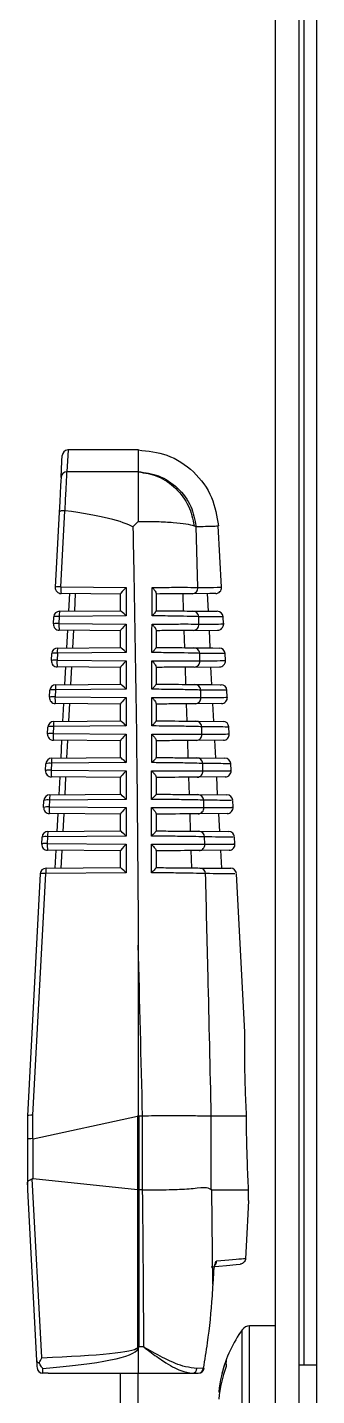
# Model space of a CAD drawing. Extents: x 17.3 to 113.1, y 4.8 to 84.5.
# Drawn here: x 80.554 to 81.043, y 39.344 to 41.655 of the extents above; entities that cross this region are included whole.
import ezdxf

# ---------------------------------------------------------------- set-up
doc = ezdxf.new("R2010")
doc.units = 0
doc.header["$MEASUREMENT"] = 0
doc.layers.add('OBJECT', color=7, linetype='CONTINUOUS')

msp = doc.modelspace()

# ---------------------------------------------------------------- linework, layer by layer
at = {"layer": 'OBJECT'}
for p, q in [((80.9731, 45.4765), (80.9731, 38.9515)), ((81.0131, 45.4765), (81.0131, 38.9515)), ((81.0431, 45.3865), (81.0431, 39.0415)), ((81.0219, 39.3955), (81.0219, 45.0325)), ((80.7421, 40.9415), (80.6231, 40.9415)), ((80.7417, 40.9044), (80.6211, 40.9044)), ((80.7417, 40.9049), (80.7417, 40.9044)), ((80.6081, 40.8365), (80.6014, 40.7095)), ((80.6108, 40.7102), (80.6176, 40.8389)), ((80.6176, 40.8389), (80.618, 40.8389)), ((80.7417, 40.8207), (80.7326, 40.8116)), ((80.8361, 40.8135), (80.8394, 40.8121)), ((80.8424, 40.7092), (80.8394, 40.8121)), ((80.8824, 40.7095), (80.8769, 40.8135)), ((80.6108, 40.7102), (80.7212, 40.7092)), ((80.7117, 40.6981), (80.6113, 40.699)), ((80.6243, 40.6691), (80.6258, 40.6989)), ((80.6352, 40.6988), (80.6337, 40.6692)), ((80.7117, 40.6699), (80.7117, 40.6983)), ((80.7212, 40.7092), (80.7212, 40.6612)), ((80.7717, 40.6993), (80.7717, 40.6696)), ((80.8183, 40.6694), (80.8173, 40.6985)), ((80.8579, 40.6989), (80.8595, 40.6691)), ((80.6086, 40.669), (80.7117, 40.6699)), ((80.5981, 40.6475), (80.5987, 40.6595)), ((80.6082, 40.6602), (80.6075, 40.6482)), ((80.6075, 40.6482), (80.7212, 40.6472)), ((80.7212, 40.6612), (80.6082, 40.6602)), ((80.7212, 40.6472), (80.7212, 40.5992)), ((80.8441, 40.6472), (80.8438, 40.6598)), ((80.8856, 40.6476), (80.885, 40.6595)), ((80.7117, 40.6361), (80.608, 40.637)), ((80.621, 40.6071), (80.6226, 40.6369)), ((80.632, 40.6368), (80.6304, 40.6071)), ((80.7117, 40.6079), (80.7117, 40.6363)), ((80.7717, 40.6372), (80.7717, 40.6076)), ((80.8203, 40.6074), (80.8193, 40.6365)), ((80.8344, 40.6367), (80.8757, 40.637)), ((80.8612, 40.6369), (80.8628, 40.6071)), ((80.5948, 40.5856), (80.5954, 40.5975)), ((80.6049, 40.5981), (80.6043, 40.5863)), ((80.7212, 40.5992), (80.6049, 40.5981)), ((80.6053, 40.6069), (80.7117, 40.6079)), ((80.8459, 40.5852), (80.8455, 40.5978)), ((80.8889, 40.5856), (80.8883, 40.5975)), ((80.6043, 40.5863), (80.7212, 40.5852)), ((80.7117, 40.5741), (80.6047, 40.575)), ((80.6177, 40.545), (80.6193, 40.5749)), ((80.6287, 40.5748), (80.6271, 40.5451)), ((80.7117, 40.5459), (80.7117, 40.5743)), ((80.7212, 40.5852), (80.7212, 40.5372)), ((80.7717, 40.5752), (80.7717, 40.5456)), ((80.8222, 40.5454), (80.8213, 40.5745)), ((80.8362, 40.5747), (80.879, 40.575)), ((80.866, 40.5449), (80.8644, 40.5751)), ((80.5915, 40.5236), (80.5922, 40.5354)), ((80.6016, 40.5361), (80.601, 40.5243)), ((80.7212, 40.5372), (80.6016, 40.5361)), ((80.6021, 40.5449), (80.7117, 40.5459)), ((80.8476, 40.5232), (80.8472, 40.5358)), ((80.8921, 40.5236), (80.8915, 40.5355)), ((80.601, 40.5243), (80.7212, 40.5232)), ((80.7117, 40.5121), (80.6014, 40.5131)), ((80.6144, 40.483), (80.616, 40.5129)), ((80.6254, 40.5129), (80.6239, 40.4831)), ((80.7117, 40.4839), (80.7117, 40.5123)), ((80.7212, 40.5232), (80.7212, 40.4752)), ((80.7717, 40.5131), (80.7717, 40.4837)), ((80.8242, 40.4834), (80.8233, 40.5126)), ((80.8822, 40.5131), (80.8379, 40.5127)), ((80.8693, 40.4828), (80.8677, 40.5131)), ((80.5988, 40.4829), (80.7117, 40.4839)), ((80.8392, 40.4833), (80.8849, 40.4829)), ((80.5883, 40.4616), (80.5889, 40.4734)), ((80.5983, 40.4741), (80.5977, 40.4623)), ((80.5977, 40.4623), (80.7212, 40.4612)), ((80.7212, 40.4752), (80.5983, 40.4741)), ((80.7212, 40.4612), (80.7212, 40.4132)), ((80.8492, 40.4612), (80.8489, 40.4738)), ((80.8954, 40.4617), (80.8948, 40.4735)), ((80.7117, 40.4501), (80.5982, 40.4511)), ((80.6112, 40.421), (80.6127, 40.451)), ((80.6222, 40.4509), (80.6206, 40.4211)), ((80.7117, 40.4219), (80.7117, 40.4503)), ((80.7717, 40.451), (80.7717, 40.4217)), ((80.8261, 40.4214), (80.8252, 40.4506)), ((80.8855, 40.4511), (80.8395, 40.4507)), ((80.8725, 40.4208), (80.8709, 40.4512)), ((80.585, 40.3997), (80.5856, 40.4114)), ((80.5951, 40.4121), (80.5945, 40.4003)), ((80.7212, 40.4132), (80.5951, 40.4121)), ((80.5955, 40.4208), (80.7117, 40.4219)), ((80.8409, 40.4213), (80.8881, 40.4208)), ((80.8509, 40.3992), (80.8505, 40.4118)), ((80.8986, 40.3997), (80.898, 40.4115)), ((80.5945, 40.4003), (80.7212, 40.3992)), ((80.7117, 40.3881), (80.5949, 40.3891)), ((80.6079, 40.3589), (80.6095, 40.389)), ((80.6189, 40.3889), (80.6173, 40.359)), ((80.7117, 40.3599), (80.7117, 40.3883)), ((80.7212, 40.3992), (80.7212, 40.3512)), ((80.7717, 40.389), (80.7717, 40.3597)), ((80.8281, 40.3594), (80.8272, 40.3886)), ((80.8887, 40.3891), (80.8412, 40.3887)), ((80.8758, 40.3588), (80.8742, 40.3892)), ((80.5817, 40.3377), (80.5823, 40.3493)), ((80.5918, 40.35), (80.5912, 40.3384)), ((80.7212, 40.3512), (80.5918, 40.35)), ((80.5922, 40.3588), (80.7117, 40.3599)), ((80.8425, 40.3592), (80.8914, 40.3588)), ((80.8525, 40.3372), (80.8522, 40.3498)), ((80.9019, 40.3378), (80.9013, 40.3495)), ((80.5912, 40.3384), (80.7212, 40.3372)), ((80.7117, 40.3261), (80.5916, 40.3272)), ((80.6046, 40.2969), (80.6062, 40.327)), ((80.6156, 40.3269), (80.614, 40.297)), ((80.7117, 40.2979), (80.7117, 40.3263)), ((80.7212, 40.3372), (80.7212, 40.2892)), ((80.7717, 40.3269), (80.7717, 40.2977)), ((80.83, 40.2973), (80.8291, 40.3266)), ((80.892, 40.3272), (80.8428, 40.3267)), ((80.8774, 40.327), (80.879, 40.2969)), ((80.589, 40.2968), (80.7117, 40.2979)), ((80.8441, 40.2972), (80.8946, 40.2968)), ((80.5784, 40.2757), (80.5791, 40.2873)), ((80.5885, 40.288), (80.5879, 40.2764)), ((80.5879, 40.2764), (80.7212, 40.2752)), ((80.7212, 40.2892), (80.5885, 40.288)), ((80.7212, 40.2752), (80.7212, 40.2272)), ((80.8541, 40.2753), (80.8538, 40.2877)), ((80.9051, 40.2758), (80.9045, 40.2875)), ((80.7117, 40.2641), (80.5883, 40.2652)), ((80.6013, 40.2349), (80.6029, 40.2651)), ((80.6123, 40.265), (80.6108, 40.235)), ((80.7117, 40.2359), (80.7117, 40.2643)), ((80.7717, 40.2648), (80.7717, 40.2358)), ((80.8319, 40.2353), (80.831, 40.2646)), ((80.8952, 40.2652), (80.8444, 40.2647)), ((80.8807, 40.2651), (80.8823, 40.2349)), ((80.5758, 40.2253), (80.5542, 39.8165)), ((80.5637, 39.8174), (80.5852, 40.226)), ((80.7212, 40.2272), (80.5852, 40.226)), ((80.5857, 40.2348), (80.7117, 40.2359)), ((80.8457, 40.2352), (80.8979, 40.2348)), ((80.9218, 39.9579), (80.9078, 40.2255)), ((80.7417, 40.1051), (80.7417, 39.8166)), ((80.5542, 39.8165), (80.5542, 39.7773)), ((80.5542, 39.8165), (80.5542, 39.8165)), ((80.5637, 39.7779), (80.5637, 39.8174)), ((80.5639, 39.7779), (80.7401, 39.8161)), ((80.7401, 39.8161), (80.7401, 39.6916)), ((80.7433, 39.6915), (80.7433, 39.8165)), ((80.7433, 39.8165), (80.7485, 39.8165)), ((80.7485, 39.8165), (80.7485, 39.6915)), ((80.865, 39.8165), (80.8651, 39.8165)), ((80.865, 39.692), (80.865, 39.8165)), ((80.8651, 39.8165), (80.9246, 39.8165)), ((80.5542, 39.7773), (80.5542, 39.6998)), ((80.5639, 39.7103), (80.5639, 39.7779)), ((80.5542, 39.6998), (80.5542, 39.6915)), ((80.5789, 39.4079), (80.5625, 39.7101)), ((80.7401, 39.6916), (80.5639, 39.7103)), ((80.5542, 39.6915), (80.5698, 39.4032)), ((80.7409, 39.6916), (80.7425, 39.6915)), ((80.7409, 39.426), (80.7409, 39.6916)), ((80.7425, 39.6915), (80.7425, 39.426)), ((80.7485, 39.6915), (80.7433, 39.6915)), ((80.8657, 39.6915), (80.865, 39.692)), ((80.8676, 39.5323), (80.8657, 39.6915)), ((80.8657, 39.6915), (80.9281, 39.6915)), ((80.9282, 39.6736), (80.9282, 39.6737)), ((80.9229, 39.5751), (80.9229, 39.5751)), ((80.8686, 39.5504), (80.8676, 39.5323)), ((80.9731, 39.4615), (80.9297, 39.4615)), ((80.9297, 39.1915), (80.9297, 39.4615)), ((80.9175, 39.1977), (80.9175, 39.4552)), ((80.7417, 39.4229), (80.7417, 39.3815)), ((80.751, 39.426), (80.7425, 39.426)), ((81.0431, 39.3955), (81.0131, 39.3955)), ((80.5805, 39.3816), (80.5801, 39.3899)), ((80.5894, 39.3815), (80.5805, 39.3816)), ((80.5894, 39.3815), (80.7417, 39.3815)), ((80.7117, 39.2), (80.7117, 39.3815)), ((80.7417, 39.3815), (80.8334, 39.3815)), ((80.7417, 39.2), (80.7417, 39.3815)), ((80.8334, 39.3815), (80.8431, 39.3815)), ((80.8514, 39.3901), (80.8409, 39.3898)), ((80.879, 39.3496), (80.8776, 39.3498))]:
    msp.add_line(p, q, dxfattribs=at)
at = {"layer": 'OBJECT', "flags": 128}
for points in [[(80.6231, 40.9415), (80.6226, 40.9322), (80.6211, 40.9044)], [(80.6112, 40.8951), (80.6126, 40.9228), (80.6131, 40.932)], [(80.6112, 40.8951), (80.6109, 40.8896), (80.6104, 40.8807), (80.6098, 40.8685), (80.609, 40.8537), (80.6081, 40.8365)], [(80.618, 40.8389), (80.6189, 40.858), (80.6197, 40.8747), (80.6204, 40.8883), (80.6208, 40.8983), (80.6211, 40.9044)], [(80.8725, 40.699), (80.8725, 40.699), (80.8625, 40.6989), (80.8327, 40.6986)], [(80.8341, 40.6693), (80.8648, 40.669), (80.8751, 40.669)], [(80.8358, 40.6073), (80.8677, 40.607), (80.8784, 40.6069)], [(80.8375, 40.5453), (80.8657, 40.545), (80.8799, 40.5449), (80.8816, 40.5449)], [(80.9282, 39.6736), (80.927, 39.6504), (80.9252, 39.6175), (80.9229, 39.5751)], [(80.865, 39.5614), (80.8907, 39.5637), (80.907, 39.5651), (80.9138, 39.5657)], [(80.8676, 39.5323), (80.8678, 39.5323), (80.8678, 39.5323)], [(80.8678, 39.5323), (80.8685, 39.545), (80.8688, 39.5504)], [(80.8686, 39.5504), (80.8688, 39.5504), (80.8688, 39.5504)], [(80.5698, 39.4032), (80.5702, 39.3969), (80.5704, 39.3928), (80.5705, 39.391)]]:
    msp.add_lwpolyline(points, dxfattribs=at)
at = {"layer": 'OBJECT'}
for centre, radius, start, end in [((80.6231, 40.9315), 0.01, 93.5738, 176.9774), ((80.621, 40.8945), 0.00991, 89.4448, 176.5292), ((80.6075, 40.6901), 0.0204, 80.721, 107.6166), ((80.6652, 40.7067), 0.0545, 176.3188, 188.1336), ((80.6113, 40.709), 0.01, 176.9774, 269.5), ((80.8325, 40.7086), 0.00992, 271.0599, 3.4967), ((80.8724, 40.709), 0.01, 270.5, 3.0138), ((80.6087, 40.659), 0.01, 90.5, 176.9774), ((80.6491, 40.6625), 0.041, 170.9991, 183.3145), ((80.8339, 40.6594), 0.00989, 2.412, 88.9985), ((80.875, 40.659), 0.01, 3.243, 89.5), ((80.6043, 40.6281), 0.0204, 80.7223, 107.6153), ((80.6081, 40.647), 0.01, 176.9774, 269.5), ((80.6049, 40.64), 0.0204, 80.7211, 107.6171), ((80.662, 40.6447), 0.0545, 176.3187, 188.1337), ((80.8342, 40.6466), 0.00992, 271.0803, 3.5148), ((80.8757, 40.647), 0.01, 270.5, 3.3196), ((80.6054, 40.5969), 0.01, 90.5, 176.9774), ((80.6016, 40.578), 0.0204, 80.7206, 107.617), ((80.6458, 40.6005), 0.041, 170.999, 183.3165), ((80.8356, 40.5974), 0.00989, 2.3914, 88.98), ((80.8783, 40.5969), 0.01, 3.6197, 89.5), ((80.601, 40.5661), 0.0204, 80.7215, 107.6164), ((80.6048, 40.585), 0.01, 176.9774, 269.5), ((80.6587, 40.5828), 0.0545, 176.3187, 188.1337), ((80.836, 40.5846), 0.00991, 271.1009, 3.5332), ((80.8789, 40.585), 0.01, 270.5, 3.6958), ((80.6021, 40.5349), 0.01, 90.5, 176.9774), ((80.5983, 40.516), 0.0204, 80.7209, 107.6168), ((80.6426, 40.5385), 0.041, 171.0023, 183.3132), ((80.8373, 40.5354), 0.00989, 2.371, 88.9615), ((80.8815, 40.5349), 0.01, 3.9957, 89.5), ((80.5977, 40.5042), 0.0204, 80.7212, 107.6164), ((80.6015, 40.5231), 0.01, 176.9774, 269.5), ((80.6554, 40.5208), 0.0545, 176.3187, 188.1337), ((80.8377, 40.5226), 0.00991, 271.1221, 3.5517), ((80.8822, 40.5231), 0.01, 270.5, 4.0714), ((80.5989, 40.4729), 0.01, 90.5, 176.9774), ((80.6393, 40.4765), 0.041, 171.0005, 183.313), ((80.839, 40.4734), 0.00988, 2.3487, 88.9431), ((80.8848, 40.4729), 0.01, 4.3711, 89.5), ((80.5982, 40.4611), 0.01, 176.9774, 269.5), ((80.5944, 40.4422), 0.0204, 80.7211, 107.6166), ((80.5951, 40.454), 0.0204, 80.7214, 107.6164), ((80.6521, 40.4588), 0.0545, 176.3187, 188.1337), ((80.8393, 40.4606), 0.00991, 271.1442, 3.5702), ((80.8854, 40.4611), 0.01, 270.5, 4.4464), ((80.5956, 40.4108), 0.01, 90.5, 176.9774), ((80.5918, 40.3919), 0.0204, 80.721, 107.6168), ((80.636, 40.4144), 0.041, 170.999, 183.3164), ((80.8407, 40.4114), 0.00988, 2.3273, 88.9237), ((80.888, 40.4108), 0.01, 4.7459, 89.5), ((80.5912, 40.3802), 0.0204, 80.7213, 107.6164), ((80.595, 40.3991), 0.01, 176.9774, 269.5), ((80.6489, 40.3968), 0.0545, 176.3187, 188.1337), ((80.841, 40.3986), 0.00991, 271.1661, 3.5881), ((80.8886, 40.3991), 0.01, 270.5, 4.8207), ((80.5923, 40.3488), 0.01, 90.5, 176.9774), ((80.5885, 40.3299), 0.0204, 80.7211, 107.6167), ((80.6327, 40.3524), 0.041, 171.0005, 183.313), ((80.8423, 40.3494), 0.00988, 2.3049, 88.9044), ((80.8913, 40.3488), 0.01, 5.1202, 89.5), ((80.5879, 40.3182), 0.0204, 80.7214, 107.6163), ((80.5917, 40.3372), 0.01, 176.9774, 269.5), ((80.6456, 40.3349), 0.0545, 176.3187, 188.1337), ((80.8426, 40.3366), 0.0099, 271.1888, 3.6078), ((80.8919, 40.3372), 0.01, 270.5, 5.1945), ((80.589, 40.2868), 0.01, 90.5, 176.9774), ((80.6294, 40.2904), 0.041, 170.999, 183.3164), ((80.8439, 40.2874), 0.00987, 2.2822, 88.8855), ((80.8945, 40.2868), 0.01, 5.4939, 89.5), ((80.5846, 40.2563), 0.0204, 80.7214, 107.6163), ((80.5884, 40.2752), 0.01, 176.9774, 269.5), ((80.5852, 40.2679), 0.0204, 80.7214, 107.6163), ((80.6423, 40.2729), 0.0545, 176.3187, 188.1337), ((80.8442, 40.2746), 0.0099, 271.2099, 3.6283), ((80.8951, 40.2752), 0.01, 270.5, 5.5678), ((80.5858, 40.2248), 0.01, 90.5, 176.9774), ((80.582, 40.2058), 0.0204, 80.7211, 107.6167), ((80.6262, 40.2283), 0.041, 170.999, 183.3145), ((80.8455, 40.2253), 0.00987, 2.2617, 88.8635), ((80.8978, 40.2248), 0.01, 5.8671, 89.5), ((80.8639, 39.5713), 0.0101, 319.465, 357.3888), ((80.9297, 39.4465), 0.015, 90, 144.3318), ((81.0969, 39.3265), 0.2208, 144.3318, 165.6104), ((80.8323, 39.5182), 0.1315, 225.4952, 226.4515), ((80.7425, 39.5418), 0.1159, 269.2184, 269.9988), ((81.0728, 39.3327), 0.1959, 158.5882, 174.9804), ((81.081, 39.3199), 0.2041, 158.9959, 174.9427), ((80.9185, 39.3986), 0.0286, 168.7965, 191.2035), ((80.5805, 39.3916), 0.01, 183.1059, 269.191), ((80.5805, 39.3916), 0.00999, 183.1446, 270.05), ((80.5804, 39.3822), 0.000647, 269.1921, 281.7812), ((80.8323, 39.39), 0.00857, 277.23, 358.6403), ((80.8424, 39.3905), 0.00906, 274.3625, 357.1837), ((80.8431, 39.3915), 0.01, 270, 350.7454), ((80.8537, 39.401), 0.0111, 258.516, 266.3397)]:
    msp.add_arc(centre, radius, start, end, dxfattribs=at)
for centre, major_axis, ratio, start_param, end_param in [((78.452, 40.7864), (2.2897, 0.0147), 0.052015, 0.088802, 0.329915), ((80.7217, 40.708), (0.00996, 0.00988), 0.087934, 1.536206, 3.054643), ((80.7217, 40.6599), (0.00999, -0.00991), 0.035372, 1.658206, 3.106542), ((80.7217, 40.646), (0.00996, 0.00988), 0.087934, 1.536206, 3.054643), ((80.7217, 40.5979), (0.00999, -0.00991), 0.035372, 1.658206, 3.106542), ((80.7217, 40.584), (0.00996, 0.00988), 0.087934, 1.536206, 3.054643), ((80.7217, 40.5359), (0.00999, -0.00991), 0.035372, 1.658206, 3.106542), ((80.7217, 40.522), (0.00996, 0.00988), 0.087934, 1.536206, 3.054643), ((80.7217, 40.4739), (0.00999, -0.00991), 0.035372, 1.658206, 3.106542), ((80.7217, 40.46), (0.00996, 0.00988), 0.087934, 1.536206, 3.054643), ((80.7217, 40.4119), (0.00999, -0.00991), 0.035372, 1.658206, 3.106542), ((80.7217, 40.398), (0.00996, 0.00988), 0.087934, 1.536206, 3.054643), ((80.7217, 40.3499), (0.00999, -0.00991), 0.035372, 1.658206, 3.106542), ((80.7217, 40.336), (0.00996, 0.00988), 0.087934, 1.536206, 3.054643), ((80.7217, 40.2879), (0.00999, -0.00991), 0.035372, 1.658206, 3.106542), ((80.7217, 40.274), (0.00996, 0.00988), 0.087934, 1.536206, 3.054643), ((80.7217, 40.2259), (0.00999, -0.00991), 0.035372, 1.658206, 3.106542), ((78.6792, 35.7981), (0, 19.0675), 0.111038, 4.924724, 4.940236), ((80.5642, 39.8162), (0.01, -0.00026), 0.120424, 1.626333, 3.138416), ((80.7433, 40.7945), (0.0064, 0.9787), 0.122438, 3.168969, 3.182058), ((80.7433, 40.7938), (0, 0.9773), 0.122785, 3.128502, 3.141593), ((80.7485, 40.7938), (0, 0.9773), 0.122785, 3.141593, 3.144933), ((80.5642, 39.7773), (0.01, 0), 0.061163, 1.623156, 3.141593), ((80.5642, 39.8595), (0.0005, 0.0816), 0.122438, 3.142789, 3.168969), ((80.5642, 39.6729), (-0.0006, 0.0374), 0.267094, 6.250695, 6.391296), ((80.7433, 39.2433), (-0.007, 0.4485), 0.267094, 6.244178, 6.250695), ((80.7433, 39.2436), (0, 0.4478), 0.267949, 0, 0.006511), ((80.7485, 39.2436), (0, 0.4478), 0.267949, 6.278981, 6.283185), ((78.6792, 39.3337), (0, 7.8848), 0.262774, 4.724089, 4.75778), ((80.1714, 39.4337), (0.5695, -0.0078), 0.050872, 5.510552, 6.231217), ((80.173, 39.4415), (0.5695, -0.0157), 0.101686, 5.511659, 6.233323), ((80.1714, 39.4337), (0.5695, -0.0078), 0.050872, 6.231217, 6.283881), ((80.173, 39.4415), (0.5695, -0.0157), 0.101686, 6.233323, 6.285987)]:
    msp.add_ellipse(centre, major_axis=major_axis, ratio=ratio, start_param=start_param, end_param=end_param, dxfattribs=at)
for points, knots in [([(80.7417, 40.9415), (80.7417, 40.9399), (80.7417, 40.9369), (80.7417, 40.9155), (80.7417, 40.9049)], [0, 0, 0, 0, 0.5, 1, 1, 1, 1]), ([(80.7417, 40.9415), (80.7582, 40.9397), (80.7925, 40.936), (80.8371, 40.9066), (80.8689, 40.8636), (80.8743, 40.8295), (80.877, 40.8131)], [0, 0, 0, 0, 0.240773, 0.5, 0.759227, 1, 1, 1, 1]), ([(80.7417, 40.9049), (80.7534, 40.9033), (80.7777, 40.9), (80.8096, 40.8785), (80.8326, 40.8479), (80.8372, 40.8237), (80.8394, 40.8121)], [0, 0, 0, 0, 0.24117, 0.5, 0.75883, 1, 1, 1, 1]), ([(80.7417, 40.9044), (80.7417, 40.9016), (80.7417, 40.8959), (80.7417, 40.8767), (80.7417, 40.8516), (80.7417, 40.831), (80.7417, 40.8207)], [0, 0, 0, 0, 0.25, 0.5, 0.75, 1, 1, 1, 1]), ([(80.7417, 40.9044), (80.7528, 40.9027), (80.7759, 40.899), (80.8062, 40.878), (80.8286, 40.8482), (80.8337, 40.8248), (80.8361, 40.8135)], [0, 0, 0, 0, 0.241562, 0.4999998, 0.7584389, 1, 1, 1, 1]), ([(80.6176, 40.8389), (80.6165, 40.8389), (80.6143, 40.8389), (80.6114, 40.8385), (80.6092, 40.8379), (80.6083, 40.8372), (80.6081, 40.8367), (80.6081, 40.8365), (80.6081, 40.8365)], [0, 0, 0, 0, 0.219279, 0.438508, 0.659239, 0.882987, 0.985831, 1, 1, 1, 1]), ([(80.7326, 40.8116), (80.7327, 40.8059), (80.7333, 40.7774), (80.7354, 40.6581), (80.7395, 40.4283), (80.7409, 40.2212), (80.7417, 40.1051)], [0, 0, 0, 0, 0.024148, 0.120739, 0.507103, 1, 1, 1, 1]), ([(80.7417, 40.8207), (80.7524, 40.8207), (80.7738, 40.8207), (80.8014, 40.8192), (80.8237, 40.8169), (80.832, 40.8146), (80.8361, 40.8135)], [0, 0, 0, 0, 0.2500001, 0.4999998, 0.7500003, 1, 1, 1, 1]), ([(80.8394, 40.8121), (80.8503, 40.8124), (80.8722, 40.813), (80.8754, 40.8131), (80.877, 40.8131)], [0, 0, 0, 0, 0.496376, 1, 1, 1, 1]), ([(80.7649, 40.6612), (80.7649, 40.6678), (80.765, 40.6838), (80.765, 40.6998), (80.765, 40.7093)], [0, 0, 0, 0, 0.412317, 1, 1, 1, 1]), ([(80.765, 40.7093), (80.7673, 40.7093), (80.7758, 40.7093), (80.7957, 40.7094), (80.8208, 40.7095), (80.8368, 40.7093), (80.8411, 40.7092), (80.8424, 40.7092)], [0, 0, 0, 0, 0.057677, 0.219413, 0.543377, 0.867764, 1, 1, 1, 1]), ([(80.765, 40.7093), (80.7651, 40.7092), (80.7654, 40.7089), (80.767, 40.7072), (80.7693, 40.7045), (80.7713, 40.7013), (80.7716, 40.6999), (80.7717, 40.6993)], [0, 0, 0, 0, 0.008656, 0.099994, 0.471213, 0.763081, 1, 1, 1, 1]), ([(80.8327, 40.6986), (80.8291, 40.6986), (80.822, 40.6985), (80.7991, 40.6983), (80.78, 40.6982), (80.7717, 40.6981)], [0, 0, 0, 0, 0.3611886, 0.7224552, 1, 1, 1, 1]), ([(80.8424, 40.7092), (80.8436, 40.7092), (80.8499, 40.7092), (80.8731, 40.7094), (80.8782, 40.7095), (80.8824, 40.7095)], [0, 0, 0, 0, 0.047591, 0.237986, 1, 1, 1, 1]), ([(80.7717, 40.6696), (80.7716, 40.6692), (80.7713, 40.6684), (80.7693, 40.6658), (80.7669, 40.6632), (80.7653, 40.6615), (80.7649, 40.6612), (80.7649, 40.6612)], [0, 0, 0, 0, 0.229447, 0.5216, 0.905442, 0.991712, 1, 1, 1, 1]), ([(80.7717, 40.6699), (80.7824, 40.6698), (80.8037, 40.6696), (80.8251, 40.6694), (80.8313, 40.6693), (80.8341, 40.6693)], [0, 0, 0, 0, 0.352895, 0.705727, 1, 1, 1, 1]), ([(80.7647, 40.5992), (80.7648, 40.6058), (80.7648, 40.6218), (80.7648, 40.6378), (80.7649, 40.6473)], [0, 0, 0, 0, 0.412356, 1, 1, 1, 1]), ([(80.8438, 40.6598), (80.8422, 40.6599), (80.8373, 40.6601), (80.8196, 40.6605), (80.7942, 40.6609), (80.7748, 40.6611), (80.7672, 40.6612), (80.7649, 40.6612)], [0, 0, 0, 0, 0.16013, 0.483001, 0.805362, 0.942123, 1, 1, 1, 1]), ([(80.7649, 40.6473), (80.7672, 40.6473), (80.7757, 40.6473), (80.7959, 40.6474), (80.8214, 40.6475), (80.8381, 40.6474), (80.8427, 40.6472), (80.8441, 40.6472)], [0, 0, 0, 0, 0.0579361, 0.2174951, 0.5370299, 0.8569766, 1, 1, 1, 1]), ([(80.7649, 40.6473), (80.7649, 40.6472), (80.7653, 40.6468), (80.767, 40.645), (80.7694, 40.6422), (80.7713, 40.6392), (80.7716, 40.6378), (80.7717, 40.6372)], [0, 0, 0, 0, 0.008551, 0.122923, 0.485789, 0.769314, 1, 1, 1, 1]), ([(80.8847, 40.6595), (80.8832, 40.6595), (80.88, 40.6595), (80.856, 40.6597), (80.8438, 40.6598)], [0, 0, 0, 0, 0.493112, 1, 1, 1, 1]), ([(80.8441, 40.6472), (80.8454, 40.6472), (80.8518, 40.6472), (80.8744, 40.6474), (80.8906, 40.6476), (80.8854, 40.6475), (80.8853, 40.6475)], [0, 0, 0, 0, 0.0466847, 0.2334523, 0.9823806, 1, 1, 1, 1]), ([(80.8344, 40.6367), (80.8308, 40.6366), (80.8236, 40.6366), (80.8002, 40.6364), (80.7805, 40.6362), (80.7717, 40.6361)], [0, 0, 0, 0, 0.3555949, 0.7112657, 1, 1, 1, 1]), ([(80.7717, 40.6076), (80.7716, 40.6073), (80.7713, 40.6065), (80.7693, 40.604), (80.7669, 40.6014), (80.7652, 40.5996), (80.7648, 40.5992), (80.7647, 40.5992)], [0, 0, 0, 0, 0.223275, 0.506283, 0.880302, 0.991803, 1, 1, 1, 1]), ([(80.8455, 40.5978), (80.8439, 40.5979), (80.8389, 40.5981), (80.8211, 40.5985), (80.7953, 40.5989), (80.7753, 40.5991), (80.7671, 40.5992), (80.7647, 40.5992)], [0, 0, 0, 0, 0.158035, 0.476676, 0.794816, 0.941861, 1, 1, 1, 1]), ([(80.7717, 40.6079), (80.7825, 40.6078), (80.804, 40.6076), (80.8263, 40.6074), (80.8328, 40.6073), (80.8358, 40.6073)], [0, 0, 0, 0, 0.347531, 0.695003, 1, 1, 1, 1]), ([(80.8876, 40.5975), (80.8862, 40.5975), (80.8833, 40.5975), (80.8584, 40.5977), (80.8455, 40.5978)], [0, 0, 0, 0, 0.483866, 1, 1, 1, 1]), ([(80.7646, 40.5372), (80.7646, 40.5438), (80.7646, 40.5598), (80.7647, 40.5758), (80.7647, 40.5853)], [0, 0, 0, 0, 0.4123942, 1, 1, 1, 1]), ([(80.7647, 40.5853), (80.767, 40.5853), (80.7757, 40.5853), (80.7961, 40.5855), (80.8219, 40.5855), (80.8394, 40.5854), (80.8443, 40.5852), (80.8459, 40.5852)], [0, 0, 0, 0, 0.058198, 0.215686, 0.531014, 0.846742, 1, 1, 1, 1]), ([(80.7647, 40.5853), (80.7647, 40.5852), (80.7653, 40.5847), (80.767, 40.5829), (80.7694, 40.58), (80.7713, 40.577), (80.7716, 40.5757), (80.7717, 40.5752)], [0, 0, 0, 0, 0.008437, 0.145043, 0.49969, 0.77523, 1, 1, 1, 1]), ([(80.8362, 40.5747), (80.8325, 40.5746), (80.8252, 40.5746), (80.8014, 40.5744), (80.7811, 40.5742), (80.7717, 40.5741)], [0, 0, 0, 0, 0.350316, 0.700707, 1, 1, 1, 1]), ([(80.8459, 40.5852), (80.8472, 40.5852), (80.8536, 40.5853), (80.8767, 40.5855), (80.8936, 40.5856), (80.8884, 40.5856), (80.8881, 40.5856)], [0, 0, 0, 0, 0.045813, 0.229094, 0.964033, 1, 1, 1, 1]), ([(80.7717, 40.5456), (80.7716, 40.5453), (80.7713, 40.5446), (80.7694, 40.5421), (80.767, 40.5395), (80.7651, 40.5377), (80.7646, 40.5372), (80.7646, 40.5372)], [0, 0, 0, 0, 0.217447, 0.49176, 0.856153, 0.991885, 1, 1, 1, 1]), ([(80.8472, 40.5358), (80.8456, 40.5359), (80.8405, 40.5361), (80.8226, 40.5365), (80.7963, 40.5369), (80.7757, 40.5371), (80.767, 40.5372), (80.7646, 40.5372)], [0, 0, 0, 0, 0.156042, 0.470658, 0.78478, 0.941595, 1, 1, 1, 1]), ([(80.7717, 40.5459), (80.7826, 40.5458), (80.8043, 40.5456), (80.8275, 40.5454), (80.8343, 40.5453), (80.8375, 40.5453)], [0, 0, 0, 0, 0.342465, 0.684876, 1, 1, 1, 1]), ([(80.8905, 40.5354), (80.8892, 40.5354), (80.8866, 40.5355), (80.8608, 40.5357), (80.8472, 40.5358)], [0, 0, 0, 0, 0.474956, 1, 1, 1, 1]), ([(80.7644, 40.4752), (80.7644, 40.4818), (80.7645, 40.4978), (80.7645, 40.5139), (80.7645, 40.5233)], [0, 0, 0, 0, 0.41243, 1, 1, 1, 1]), ([(80.7645, 40.5233), (80.7669, 40.5233), (80.7757, 40.5233), (80.7962, 40.5235), (80.8224, 40.5235), (80.8407, 40.5234), (80.8458, 40.5233), (80.8476, 40.5232)], [0, 0, 0, 0, 0.058464, 0.213983, 0.525307, 0.837021, 1, 1, 1, 1]), ([(80.7645, 40.5233), (80.7646, 40.5232), (80.7652, 40.5226), (80.767, 40.5207), (80.7695, 40.5178), (80.7713, 40.5149), (80.7716, 40.5137), (80.7717, 40.5131)], [0, 0, 0, 0, 0.0083451, 0.1664066, 0.5129703, 0.780849, 1, 1, 1, 1]), ([(80.8379, 40.5127), (80.8342, 40.5127), (80.8268, 40.5126), (80.8026, 40.5124), (80.7816, 40.5122), (80.7717, 40.5121)], [0, 0, 0, 0, 0.345325, 0.690725, 1, 1, 1, 1]), ([(80.8476, 40.5232), (80.8489, 40.5232), (80.8555, 40.5233), (80.879, 40.5235), (80.8967, 40.5236), (80.8914, 40.5236), (80.891, 40.5236)], [0, 0, 0, 0, 0.044973, 0.224892, 0.94635, 1, 1, 1, 1]), ([(80.7717, 40.4837), (80.7716, 40.4834), (80.7713, 40.4827), (80.7694, 40.4803), (80.767, 40.4777), (80.7651, 40.4758), (80.7645, 40.4752), (80.7644, 40.4752)], [0, 0, 0, 0, 0.211945, 0.477991, 0.832968, 0.991971, 1, 1, 1, 1]), ([(80.7717, 40.4839), (80.7827, 40.4838), (80.8046, 40.4836), (80.8286, 40.4834), (80.8357, 40.4833), (80.8392, 40.4833)], [0, 0, 0, 0, 0.337674, 0.675297, 1, 1, 1, 1]), ([(80.7643, 40.4132), (80.7643, 40.4198), (80.7643, 40.4358), (80.7644, 40.4519), (80.7644, 40.4613)], [0, 0, 0, 0, 0.412464, 1, 1, 1, 1]), ([(80.8489, 40.4738), (80.8472, 40.4739), (80.8421, 40.4741), (80.8241, 40.4745), (80.7974, 40.4749), (80.7762, 40.4751), (80.7669, 40.4752), (80.7644, 40.4752)], [0, 0, 0, 0, 0.154143, 0.464926, 0.775223, 0.941326, 1, 1, 1, 1]), ([(80.7644, 40.4613), (80.7668, 40.4613), (80.7757, 40.4613), (80.7964, 40.4615), (80.8229, 40.4615), (80.8419, 40.4614), (80.8473, 40.4613), (80.8492, 40.4612)], [0, 0, 0, 0, 0.0587309, 0.212374, 0.5198865, 0.8277777, 1, 1, 1, 1]), ([(80.7644, 40.4613), (80.7644, 40.4612), (80.7651, 40.4605), (80.767, 40.4586), (80.7695, 40.4556), (80.7714, 40.4528), (80.7716, 40.4516), (80.7717, 40.451)], [0, 0, 0, 0, 0.0082391, 0.1870169, 0.5256466, 0.7861853, 1, 1, 1, 1]), ([(80.8933, 40.4734), (80.8922, 40.4734), (80.8899, 40.4734), (80.8632, 40.4737), (80.8489, 40.4738)], [0, 0, 0, 0, 0.466363, 1, 1, 1, 1]), ([(80.8492, 40.4612), (80.8506, 40.4612), (80.8573, 40.4613), (80.8813, 40.4615), (80.8997, 40.4617), (80.8943, 40.4616), (80.8939, 40.4616)], [0, 0, 0, 0, 0.0441628, 0.2208409, 0.9292951, 1, 1, 1, 1]), ([(80.8395, 40.4507), (80.8358, 40.4507), (80.8283, 40.4506), (80.8037, 40.4504), (80.7821, 40.4502), (80.7717, 40.4501)], [0, 0, 0, 0, 0.340601, 0.681275, 1, 1, 1, 1]), ([(80.7717, 40.4217), (80.7716, 40.4214), (80.7714, 40.4208), (80.7695, 40.4185), (80.767, 40.4159), (80.765, 40.4139), (80.7643, 40.4132), (80.7643, 40.4132)], [0, 0, 0, 0, 0.2067474, 0.4649344, 0.8107199, 0.9920443, 1, 1, 1, 1]), ([(80.8505, 40.4118), (80.8488, 40.4118), (80.8437, 40.4121), (80.8256, 40.4125), (80.7984, 40.4129), (80.7766, 40.4131), (80.7668, 40.4132), (80.7643, 40.4132)], [0, 0, 0, 0, 0.152333, 0.459461, 0.766109, 0.941054, 1, 1, 1, 1]), ([(80.7717, 40.4219), (80.7828, 40.4218), (80.8049, 40.4216), (80.8297, 40.4213), (80.8371, 40.4213), (80.8409, 40.4213)], [0, 0, 0, 0, 0.333137, 0.666224, 1, 1, 1, 1]), ([(80.8962, 40.4114), (80.8952, 40.4114), (80.8932, 40.4114), (80.8655, 40.4116), (80.8505, 40.4118)], [0, 0, 0, 0, 0.458072, 1, 1, 1, 1]), ([(80.7641, 40.3512), (80.7641, 40.3578), (80.7642, 40.3738), (80.7642, 40.3899), (80.7642, 40.3993)], [0, 0, 0, 0, 0.412497, 1, 1, 1, 1]), ([(80.7642, 40.3993), (80.7667, 40.3993), (80.7757, 40.3994), (80.7966, 40.3995), (80.8234, 40.3995), (80.8431, 40.3994), (80.8488, 40.3993), (80.8509, 40.3992)], [0, 0, 0, 0, 0.059002, 0.210856, 0.514734, 0.81898, 1, 1, 1, 1]), ([(80.7642, 40.3993), (80.7643, 40.3992), (80.765, 40.3985), (80.767, 40.3964), (80.7695, 40.3934), (80.7714, 40.3906), (80.7716, 40.3895), (80.7717, 40.389)], [0, 0, 0, 0, 0.008152, 0.206909, 0.537756, 0.791264, 1, 1, 1, 1]), ([(80.8412, 40.3887), (80.8374, 40.3887), (80.8299, 40.3886), (80.8048, 40.3884), (80.7826, 40.3882), (80.7717, 40.3881)], [0, 0, 0, 0, 0.336123, 0.672318, 1, 1, 1, 1]), ([(80.8509, 40.3992), (80.8522, 40.3992), (80.859, 40.3993), (80.8836, 40.3995), (80.9027, 40.3997), (80.8973, 40.3996), (80.8967, 40.3996)], [0, 0, 0, 0, 0.043381, 0.216931, 0.912837, 1, 1, 1, 1]), ([(80.7717, 40.3597), (80.7716, 40.3595), (80.7714, 40.3589), (80.7695, 40.3567), (80.767, 40.354), (80.7649, 40.352), (80.7641, 40.3512), (80.7641, 40.3512)], [0, 0, 0, 0, 0.201834, 0.452547, 0.789382, 0.992119, 1, 1, 1, 1]), ([(80.8522, 40.3498), (80.8504, 40.3498), (80.8452, 40.3501), (80.827, 40.3505), (80.7994, 40.3508), (80.777, 40.3511), (80.7666, 40.3512), (80.7641, 40.3512)], [0, 0, 0, 0, 0.150605, 0.454244, 0.75741, 0.940779, 1, 1, 1, 1]), ([(80.7717, 40.3599), (80.7828, 40.3598), (80.8052, 40.3596), (80.8308, 40.3593), (80.8385, 40.3593), (80.8425, 40.3592)], [0, 0, 0, 0, 0.328834, 0.657619, 1, 1, 1, 1]), ([(80.899, 40.3494), (80.8983, 40.3494), (80.8965, 40.3494), (80.8679, 40.3496), (80.8522, 40.3498)], [0, 0, 0, 0, 0.450066, 1, 1, 1, 1]), ([(80.764, 40.2892), (80.764, 40.2958), (80.764, 40.3118), (80.7641, 40.3279), (80.7641, 40.3373)], [0, 0, 0, 0, 0.412528, 1, 1, 1, 1]), ([(80.7641, 40.3373), (80.7666, 40.3373), (80.7756, 40.3374), (80.7967, 40.3375), (80.8239, 40.3376), (80.8443, 40.3375), (80.8502, 40.3373), (80.8525, 40.3372)], [0, 0, 0, 0, 0.059276, 0.209421, 0.5098309, 0.8105984, 1, 1, 1, 1]), ([(80.7641, 40.3373), (80.7641, 40.3372), (80.7652, 40.3362), (80.7674, 40.3339), (80.7698, 40.3309), (80.7714, 40.3284), (80.7716, 40.3274), (80.7717, 40.3269)], [0, 0, 0, 0, 0.008056, 0.282727, 0.593802, 0.796122, 1, 1, 1, 1]), ([(80.8428, 40.3267), (80.839, 40.3267), (80.8314, 40.3266), (80.8059, 40.3264), (80.7831, 40.3262), (80.7717, 40.3261)], [0, 0, 0, 0, 0.331872, 0.663815, 1, 1, 1, 1]), ([(80.8525, 40.3372), (80.8539, 40.3373), (80.8608, 40.3373), (80.8858, 40.3375), (80.9058, 40.3377), (80.9003, 40.3377), (80.8996, 40.3377)], [0, 0, 0, 0, 0.042626, 0.213155, 0.896943, 1, 1, 1, 1]), ([(80.7717, 40.2977), (80.7716, 40.2975), (80.7714, 40.297), (80.7696, 40.2948), (80.767, 40.2922), (80.7649, 40.2901), (80.764, 40.2892), (80.764, 40.2892)], [0, 0, 0, 0, 0.197188, 0.440794, 0.768917, 0.992183, 1, 1, 1, 1]), ([(80.7717, 40.2979), (80.7829, 40.2978), (80.8054, 40.2976), (80.8318, 40.2973), (80.8399, 40.2973), (80.8441, 40.2972)], [0, 0, 0, 0, 0.3247474, 0.6494487, 1, 1, 1, 1]), ([(80.7638, 40.2272), (80.7638, 40.2338), (80.7639, 40.2498), (80.7639, 40.2659), (80.7639, 40.2753)], [0, 0, 0, 0, 0.412557, 1, 1, 1, 1]), ([(80.7639, 40.2753), (80.7665, 40.2753), (80.7756, 40.2754), (80.7968, 40.2755), (80.8243, 40.2756), (80.8454, 40.2755), (80.8516, 40.2753), (80.8541, 40.2753)], [0, 0, 0, 0, 0.059552, 0.208065, 0.505163, 0.802607, 1, 1, 1, 1]), ([(80.7639, 40.2753), (80.764, 40.2752), (80.7651, 40.2741), (80.7674, 40.2717), (80.7699, 40.2687), (80.7714, 40.2663), (80.7716, 40.2653), (80.7717, 40.2648)], [0, 0, 0, 0, 0.007973, 0.299096, 0.602918, 0.800703, 1, 1, 1, 1]), ([(80.8538, 40.2877), (80.852, 40.2878), (80.8467, 40.288), (80.8284, 40.2884), (80.8004, 40.2888), (80.7775, 40.2891), (80.7665, 40.2892), (80.764, 40.2892)], [0, 0, 0, 0, 0.148954, 0.44926, 0.7491, 0.940502, 1, 1, 1, 1]), ([(80.9019, 40.2873), (80.9013, 40.2873), (80.8999, 40.2873), (80.8703, 40.2876), (80.8538, 40.2877)], [0, 0, 0, 0, 0.442331, 1, 1, 1, 1]), ([(80.8541, 40.2753), (80.8555, 40.2753), (80.8625, 40.2753), (80.888, 40.2756), (80.9088, 40.2757), (80.9033, 40.2757), (80.9024, 40.2757)], [0, 0, 0, 0, 0.041896, 0.209507, 0.881586, 1, 1, 1, 1]), ([(80.8444, 40.2647), (80.8406, 40.2647), (80.8328, 40.2646), (80.807, 40.2644), (80.7836, 40.2642), (80.7717, 40.2641)], [0, 0, 0, 0, 0.327832, 0.655735, 1, 1, 1, 1]), ([(80.7717, 40.2358), (80.7716, 40.2355), (80.7714, 40.235), (80.7696, 40.233), (80.767, 40.2303), (80.7648, 40.2282), (80.7638, 40.2272), (80.7638, 40.2272)], [0, 0, 0, 0, 0.19279, 0.429646, 0.749305, 0.992256, 1, 1, 1, 1]), ([(80.8553, 40.2257), (80.8536, 40.2258), (80.8482, 40.226), (80.8298, 40.2264), (80.8013, 40.2268), (80.7779, 40.2271), (80.7664, 40.2272), (80.7638, 40.2272)], [0, 0, 0, 0, 0.147376, 0.444496, 0.741154, 0.940222, 1, 1, 1, 1]), ([(80.7717, 40.2359), (80.783, 40.2358), (80.8056, 40.2356), (80.8329, 40.2353), (80.8412, 40.2352), (80.8457, 40.2352)], [0, 0, 0, 0, 0.320862, 0.641681, 1, 1, 1, 1]), ([(80.8651, 39.8165), (80.8633, 39.8958), (80.8602, 40.0322), (80.8568, 40.1686), (80.8553, 40.2257)], [0, 0, 0, 0, 0.581449, 1, 1, 1, 1]), ([(80.9048, 40.2253), (80.9043, 40.2253), (80.9032, 40.2253), (80.8726, 40.2256), (80.8553, 40.2257)], [0, 0, 0, 0, 0.4348533, 1, 1, 1, 1]), ([(80.9246, 39.8165), (80.9239, 39.8325), (80.9224, 39.8644), (80.9216, 39.9072), (80.9215, 39.9394), (80.9217, 39.9578), (80.9217, 39.9579), (80.9217, 39.9579)], [0, 0, 0, 0, 0.213189, 0.426374, 0.63981, 0.854211, 1, 1, 1, 1]), ([(80.7489, 39.8165), (80.7623, 39.8168), (80.7893, 39.8173), (80.8249, 39.8172), (80.8523, 39.8164), (80.8609, 39.8164), (80.865, 39.8165)], [0, 0, 0, 0, 0.253584, 0.507165, 0.760848, 1, 1, 1, 1]), ([(80.9281, 39.6917), (80.9276, 39.7008), (80.9267, 39.7191), (80.9252, 39.7612), (80.9246, 39.7954), (80.9246, 39.8139), (80.9246, 39.8165)], [0, 0, 0, 0, 0.315107, 0.632944, 0.949791, 1, 1, 1, 1]), ([(80.5542, 39.6998), (80.5542, 39.7013), (80.5543, 39.7039), (80.5555, 39.7064), (80.5575, 39.7079), (80.5601, 39.7091), (80.5619, 39.7098), (80.5625, 39.7101)], [0, 0, 0, 0, 0.2815028, 0.4771484, 0.6724625, 0.8784612, 1, 1, 1, 1]), ([(80.749, 39.6915), (80.7541, 39.6914), (80.7727, 39.6912), (80.8037, 39.692), (80.8359, 39.6936), (80.8564, 39.6967), (80.8626, 39.6933), (80.865, 39.692)], [0, 0, 0, 0, 0.097508, 0.351331, 0.599304, 0.843154, 1, 1, 1, 1]), ([(80.9281, 39.6915), (80.9281, 39.6915), (80.9281, 39.6915), (80.9281, 39.6915), (80.9281, 39.6916), (80.9281, 39.6917), (80.9281, 39.6917)], [0, 0, 0, 0, 0.344886, 0.69197, 0.859659, 1, 1, 1, 1]), ([(80.9282, 39.6737), (80.9282, 39.6764), (80.9282, 39.6799), (80.9281, 39.6895), (80.9281, 39.6915)], [0, 0, 0, 0, 0.79181, 1, 1, 1, 1]), ([(80.8739, 39.5709), (80.8734, 39.5706), (80.8724, 39.57), (80.8709, 39.5663), (80.8697, 39.561), (80.8689, 39.5553), (80.8686, 39.5517), (80.8686, 39.5504)], [0, 0, 0, 0, 0.2190626, 0.4380204, 0.6592172, 0.8799982, 1, 1, 1, 1]), ([(80.8688, 39.5504), (80.8689, 39.5523), (80.8692, 39.5562), (80.87, 39.5609), (80.8708, 39.5637), (80.8712, 39.5649), (80.8712, 39.5649), (80.8712, 39.5649)], [0, 0, 0, 0, 0.271922, 0.56306, 0.781769, 0.936438, 1, 1, 1, 1]), ([(80.9229, 39.5751), (80.9228, 39.5751), (80.9222, 39.5751), (80.9167, 39.5746), (80.893, 39.5725), (80.8739, 39.5709)], [0, 0, 0, 0, 0.0456532, 0.2282935, 1, 1, 1, 1]), ([(80.9229, 39.5751), (80.9227, 39.574), (80.9224, 39.5718), (80.9205, 39.5689), (80.9179, 39.5668), (80.9155, 39.5659), (80.9141, 39.5657), (80.9138, 39.5657)], [0, 0, 0, 0, 0.235918, 0.47184, 0.707761, 0.925419, 1, 1, 1, 1]), ([(80.8676, 39.5323), (80.8672, 39.5256), (80.8651, 39.4923), (80.8604, 39.4448), (80.8538, 39.4043), (80.8514, 39.3901)], [0, 0, 0, 0, 0.139683, 0.698663, 1, 1, 1, 1]), ([(80.8409, 39.3898), (80.8345, 39.3904), (80.8181, 39.3919), (80.788, 39.4051), (80.7641, 39.4182), (80.7521, 39.4253), (80.7511, 39.4259), (80.751, 39.426)], [0, 0, 0, 0, 0.244744, 0.6267289, 0.9679272, 0.996143, 1, 1, 1, 1]), ([(80.751, 39.426), (80.7511, 39.4259), (80.7521, 39.4251), (80.7554, 39.4225), (80.7666, 39.414), (80.787, 39.3996), (80.8124, 39.3848), (80.8271, 39.3825), (80.8334, 39.3815)], [0, 0, 0, 0, 0.003659, 0.034965, 0.112488, 0.381452, 0.732443, 1, 1, 1, 1]), ([(80.5698, 39.4032), (80.5698, 39.4032), (80.5699, 39.4028), (80.5701, 39.4019), (80.5711, 39.4005), (80.5728, 39.3995), (80.574, 39.3991), (80.5742, 39.3991)], [0, 0, 0, 0, 0.017183, 0.202292, 0.556604, 0.898384, 1, 1, 1, 1]), ([(80.5742, 39.3991), (80.5757, 39.4019), (80.5773, 39.4048), (80.5789, 39.4079), (80.5789, 39.4079)], [0, 0, 0, 0, 0.980022, 1, 1, 1, 1]), ([(80.5801, 39.3899), (80.5801, 39.3899), (80.5786, 39.3915), (80.5766, 39.3944), (80.5748, 39.398), (80.5742, 39.3991)], [0, 0, 0, 0, 0.02118, 0.71712, 1, 1, 1, 1])]:
    msp.add_open_spline(points, degree=3, knots=knots, dxfattribs=at)

doc.saveas('drawing.dxf')
